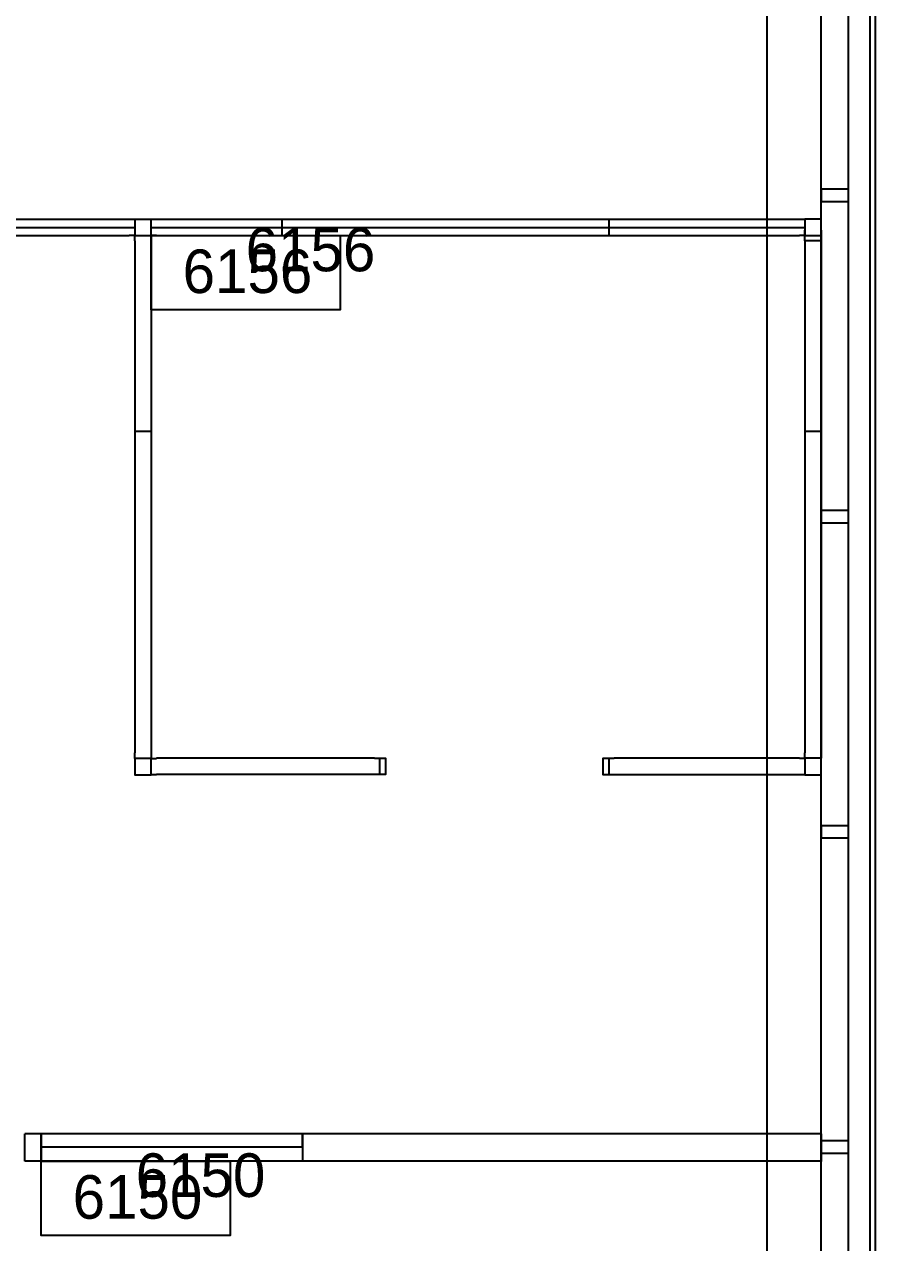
# Model space of a CAD drawing. Header units: millimetres. Extents: x 18694 to 89916, y 18694 to 89916.
# Drawn here: x 81984 to 85954, y 33746 to 39428 of the extents above; entities that cross this region are included whole.
import ezdxf

# ---------------------------------------------------------------- set-up
doc = ezdxf.new("R2010")
doc.units = ezdxf.units.MM
for name, color, linetype in [('E-B-FURR', 7, 'CONTINUOUS'), ('E-B-GLAZ', 7, 'CONTINUOUS'), ('E-B-MULL', 7, 'CONTINUOUS'), ('GRIDLN', 7, 'CONTINUOUS'), ('PANELS_201', 7, 'CONTINUOUS'), ('RMNUM', 7, 'CONTINUOUS')]:
    doc.layers.add(name, color=color, linetype=linetype)

msp = doc.modelspace()

# ---------------------------------------------------------------- linework, layer by layer
at = {"layer": 'E-B-FURR', "color": 6}
for p, q in [((85699.6, 31445.2), (85699.6, 39878)), ((85699.6, 34252.423265), (81986.438897, 34252.423265)), ((81986.438897, 34125.423265), (81986.438897, 34252.423265)), ((82062.638897, 34125.423265), (82062.638897, 34252.423265)), ((85699.6, 34252.423265), (85699.6, 34123.282706)), ((85699.6, 34125.423265), (81986.438897, 34125.423265))]:
    msp.add_line(p, q, dxfattribs=at)
at = {"layer": 'E-B-GLAZ', "color": 8}
for p, q in [((85928.2, 31437.566741), (85928.2, 39878)), ((85953.6, 31438.714161), (85953.6, 39878)), ((85826.6, 31399.17995), (85826.6, 39831.97995))]:
    msp.add_line(p, q, dxfattribs=at)
msp.add_lwpolyline([(82062.638897, 34252.423265), (82062.638897, 34125.423265), (82062.638897, 34192.444899), (83281.838897, 34192.444899), (83281.838897, 34252.423265), (83281.838897, 34125.423265)], dxfattribs=at)
at = {"layer": 'E-B-MULL', "color": 8}
for points in [[(85826.6, 38658.8), (85699.6, 38658.8), (85699.6, 38601.65), (85826.6, 38601.65), (85826.6, 38658.8), (85826.6, 38658.8)], [(85826.6, 37160.2), (85699.6, 37160.2), (85699.6, 37103.05), (85826.6, 37103.05), (85826.6, 37160.2), (85826.6, 37160.2)], [(85826.6, 35690.175), (85699.6, 35690.175), (85699.6, 35633.025), (85826.6, 35633.025), (85826.6, 35690.175), (85826.6, 35690.175)], [(85826.6, 34220.15), (85699.6, 34220.15), (85699.6, 34163), (85826.6, 34163), (85826.6, 34220.15), (85826.6, 34220.15)]]:
    msp.add_lwpolyline(points, close=True, dxfattribs=at)
at = {"layer": 'GRIDLN', "color": 9}
msp.add_line((85445.6, 88696.8), (85445.6, 18694.4), dxfattribs=at)
at = {"layer": 'PANELS_201', "color": 6}
for p, q in [((85623.4, 38442.9), (85699.6, 38442.9)), ((85623.4, 37553.900051), (85623.4, 37503.100051)), ((85699.6, 37528.500051), (85623.4, 37528.500051)), ((85699.6, 37553.900051), (85699.6, 37503.100051))]:
    msp.add_line(p, q, dxfattribs=at)
for points in [[(80975.2, 38481), (82499.2, 38481)], [(81000.6, 38519.1), (82473.8, 38519.1)], [(82473.8, 38519.1), (82499.2, 38519.1), (82499.2, 38442.9), (82473.8, 38442.9)], [(82499.2, 38519.1), (82575.4, 38519.1)], [(82600.8, 38442.9), (82575.4, 38442.9), (82575.4, 38519.1), (82600.8, 38519.1)], [(82575.4, 38481), (83185, 38481)], [(82600.8, 38519.1), (83159.6, 38519.1)], [(83159.6, 38519.1), (83210.4, 38519.1)], [(83185, 38519.1), (83185, 38442.9)], [(83185, 38481), (84709, 38481)], [(83210.4, 38519.1), (84683.6, 38519.1)], [(84683.6, 38519.1), (84734.4, 38519.1)], [(84709, 38519.1), (84709, 38442.9)], [(84709, 38481), (85623.4, 38481)], [(84734.4, 38519.1), (85598, 38519.1)], [(85598, 38519.1), (85623.4, 38519.1), (85623.4, 38442.9), (85598, 38442.9)], [(85699.6, 38442.9), (85699.6, 38519.1), (85623.4, 38519.1)], [(81000.6, 38442.9), (82473.8, 38442.9)], [(82499.2, 38417.5), (82499.2, 38442.9), (82575.4, 38442.9), (82575.4, 38417.5)], [(82499.2, 38417.5), (82499.2, 37553.9)], [(82575.4, 38417.5), (82575.4, 37553.9)], [(82600.8, 38442.9), (83159.6, 38442.9)], [(83159.6, 38442.9), (83210.4, 38442.9)], [(83210.4, 38442.9), (84683.6, 38442.9)], [(84683.6, 38442.9), (84734.4, 38442.9)], [(84734.4, 38442.9), (85598, 38442.9)], [(85699.6, 38468.3), (85699.6, 38442.9), (85699.6, 38417.5), (85623.4, 38417.5), (85623.4, 38468.3)], [(85623.4, 38417.5), (85623.4, 38442.9), (85699.6, 38442.9), (85699.6, 38417.5)], [(85623.4, 38417.5), (85623.4, 37553.900051)], [(85699.6, 38417.5), (85699.6, 37553.900051)], [(82499.2, 37553.9), (82499.2, 37503.1)], [(82575.4, 37528.5), (82499.2, 37528.5)], [(82499.2, 37503.1), (82499.2, 36029.9)], [(82575.4, 37553.9), (82575.4, 37503.1)], [(82575.4, 37503.1), (82575.4, 36029.9)], [(85623.433553, 37503.119736), (85623.433553, 36029.919736)], [(85699.633553, 37503.119736), (85699.633553, 36029.919736)], [(82575.4, 36029.9), (82575.4, 36004.5), (82499.2, 36004.5), (82499.2, 36029.9)], [(85699.633553, 36029.919736), (85699.633553, 36004.519736), (85623.433553, 36004.519736), (85623.433553, 36029.919736)], [(82499.2, 36004.5), (82499.2, 35928.3), (82575.4, 35928.3)], [(82600.8, 35928.3), (82575.4, 35928.3), (82575.4, 36004.5), (82600.8, 36004.5)], [(83616.8, 36004.539472), (82600.8, 36004.539472)], [(83616.8, 36004.539472), (83642.2, 36004.539472), (83667.6, 36004.539472), (83667.6, 35928.339472), (83616.8, 35928.339472)], [(83642.2, 35928.339472), (83642.2, 36004.539472)], [(84734.433604, 35928.319736), (84709.033604, 35928.319736), (84683.633604, 35928.319736), (84683.633604, 36004.519736), (84734.433604, 36004.519736)], [(84709.033604, 36004.519736), (84709.033604, 35928.319736)], [(85598.033553, 36004.519736), (84734.433604, 36004.519736)], [(85598.033553, 36004.519736), (85623.433553, 36004.519736), (85623.433553, 35928.319736), (85598.033553, 35928.319736)], [(85623.433553, 35928.319736), (85699.633553, 35928.319736), (85699.633553, 36004.519736)], [(83616.8, 35928.339472), (82600.8, 35928.339472)], [(85598.033553, 35928.319736), (84734.433604, 35928.319736)]]:
    msp.add_lwpolyline(points, dxfattribs=at)
at = {"layer": 'RMNUM', "color": 30}
for points in [[(82575.4, 38442.9), (83457.32897, 38442.9), (83457.32897, 38096.000313), (82575.4, 38096.000313), (82575.4, 38442.9)], [(82062.638922, 34125.423265), (82944.567893, 34125.423265), (82944.567893, 33778.523578), (82062.638922, 33778.523578), (82062.638922, 34125.423265)]]:
    msp.add_lwpolyline(points, dxfattribs=at)

# ---------------------------------------------------------------- texts
for s, p in [('6156', (83016.364498, 38276.260633)), ('6156', (82722.450212, 38174.660633)), ('6150', (82503.603395, 33958.783898)), ('6150', (82209.689109, 33857.183898))]:
    msp.add_text(s, height=203.2, dxfattribs=at).set_placement(p)

doc.saveas('drawing.dxf')
